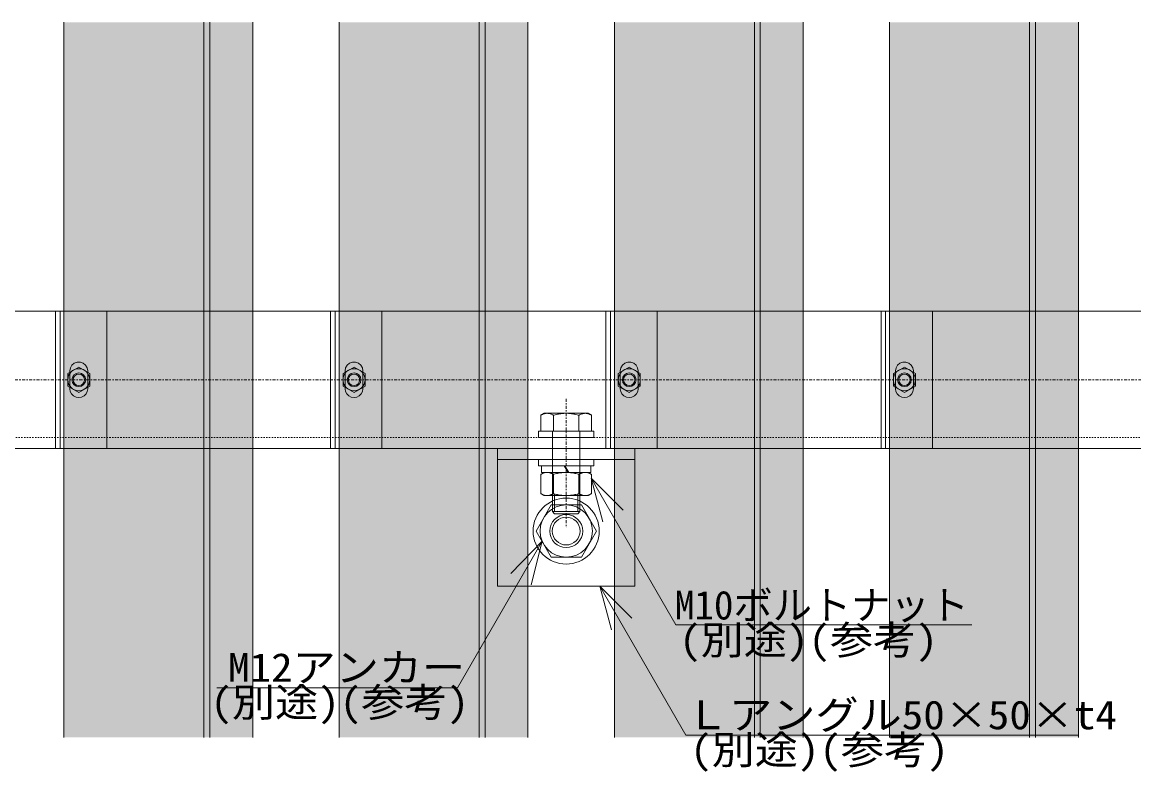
# Model space of a CAD drawing. Units: millimetres, scale not verified. Extents: x -1200 to 1200, y -500 to 500.
# Drawn here: x 364.7 to 445.4, y -300.6 to -246.1 of the extents above; entities that cross this region are included whole.
import ezdxf
from ezdxf.enums import TextEntityAlignment as Align

# ---------------------------------------------------------------- set-up
doc = ezdxf.new("R2010")
doc.units = ezdxf.units.MM
doc.header["$LTSCALE"] = 1.1
doc.linetypes.add('CHAIN1', pattern=[8, 5, -1, 1, -1])
doc.linetypes.add('DASHED1', pattern=[1.8, 1.2, -0.6])
for name, color, linetype, lineweight in [('0-4_ルーバー', 7, 'Continuous', 9), ('0-7_ストリンガー', 7, 'Continuous', 9), ('0-9_傾斜ピース', 7, 'Continuous', 9), ('0-B_文字', 7, 'Continuous', 9)]:
    doc.layers.add(name, color=color, linetype=linetype, lineweight=lineweight)
doc.layers.add('0-6_ハッチング', color=254, linetype='Continuous')
doc.styles.add('ＭＳ ゴシック', font='')
doc.styles.get('ＭＳ ゴシック').set_extended_font_data('MS Gothic')

# ---------------------------------------------------------------- blocks, each defined once
blk = doc.blocks.new('グループ-59-1')
at = {"layer": '0-7_ストリンガー'}
for p, q in [((-27.24, -22.77), (-54.66, -70.27)), ((27.61, -22.77), (-27.24, -22.77)), ((55.03, -70.27), (27.61, -22.77)), ((-54.66, -70.27), (-27.24, -117.77)), ((27.61, -117.77), (55.03, -70.27)), ((-27.24, -117.77), (27.61, -117.77))]:
    blk.add_line(p, q, dxfattribs=at)
for centre, radius in [((0, -70.27), 60), ((0.18, -70.27), 47.5), ((0.18, -70.27), 30), ((0, -70.27), 25.27)]:
    blk.add_circle(centre, radius, dxfattribs=at)
blk = doc.blocks.new('グループ-60-1')
at = {"layer": '0-7_ストリンガー'}
blk.add_line((125, 59.73), (-125, 59.73), dxfattribs=at)
blk.add_lwpolyline([(125, -170.27), (125, 63.48), (125, 79.73), (101.25, 79.73), (-98.75, 79.73), (-125, 79.73), (-125, 63.48), (-125, -170.27)], close=True, dxfattribs=at)
blk = doc.blocks.new('グループ-61-1')
at = {"layer": '0-7_ストリンガー'}
for p, q in [((-23.09, 38.43), (-23.09, 3.57)), ((23.09, 3.57), (23.09, 38.43))]:
    blk.add_line(p, q, dxfattribs=at)
blk.add_lwpolyline([(-46.19, 38.43), (-40, 42), (40, 42), (46.19, 38.43), (46.19, 3.57), (40, 0), (-40, 0), (-46.19, 3.57)], close=True, dxfattribs=at)
for points in [[(-46.19, 38.43), (-45.2, 39.01), (-44.21, 39.54), (-43.22, 40.03), (-42.23, 40.45), (-41.24, 40.83), (-40.25, 41.15), (-39.26, 41.42), (-38.27, 41.64), (-37.28, 41.81), (-36.29, 41.92), (-35.3, 41.98), (-34.31, 41.99), (-33.32, 41.95), (-32.33, 41.85), (-31.34, 41.7), (-30.35, 41.5), (-29.36, 41.25), (-28.37, 40.94), (-27.38, 40.58), (-26.39, 40.17), (-25.4, 39.71), (-24.41, 39.2), (-23.42, 38.63), (-21.77, 38.82), (-19.79, 39.37), (-17.82, 39.87), (-15.84, 40.32), (-13.86, 40.71), (-11.88, 41.05), (-9.9, 41.34), (-7.92, 41.57), (-5.94, 41.76), (-3.96, 41.89), (-1.98, 41.97), (0, 41.99), (1.98, 41.97), (3.96, 41.89), (5.94, 41.76), (7.92, 41.57)], [(7.92, 41.57), (9.9, 41.34), (11.88, 41.05), (13.86, 40.71), (15.84, 40.32), (17.82, 39.87), (19.79, 39.37), (21.77, 38.82), (23.42, 38.63), (24.41, 39.2), (25.4, 39.71), (26.39, 40.17), (27.38, 40.58), (28.37, 40.94), (29.36, 41.25), (30.35, 41.5), (31.34, 41.7), (32.33, 41.85), (33.32, 41.95), (34.31, 41.99), (35.3, 41.98), (36.29, 41.92), (37.28, 41.81), (38.27, 41.64), (39.26, 41.42), (40.25, 41.15), (41.24, 40.83), (42.23, 40.45), (43.22, 40.03), (44.21, 39.54), (45.2, 39.01), (46.19, 38.43), (46.19, 38.43)], [(-46.19, 3.57), (-45.2, 2.99), (-44.21, 2.46), (-43.22, 1.97), (-42.23, 1.55), (-41.24, 1.17), (-40.25, 0.85), (-39.26, 0.58), (-38.27, 0.36), (-37.28, 0.19), (-36.29, 0.08), (-35.3, 0.02), (-34.31, 0.01), (-33.32, 0.05), (-32.33, 0.15), (-31.34, 0.3), (-30.35, 0.5), (-29.36, 0.75), (-28.37, 1.06), (-27.38, 1.42), (-26.39, 1.83), (-25.4, 2.29), (-24.41, 2.8), (-23.42, 3.37), (-21.77, 3.18), (-19.79, 2.63), (-17.82, 2.13), (-15.84, 1.68), (-13.86, 1.29), (-11.88, 0.95), (-9.9, 0.66), (-7.92, 0.43), (-5.94, 0.24), (-3.96, 0.11), (-1.98, 0.03), (0, 0.01), (1.98, 0.03), (3.96, 0.11), (5.94, 0.24), (7.92, 0.43)], [(7.92, 0.43), (9.9, 0.66), (11.88, 0.95), (13.86, 1.29), (15.84, 1.68), (17.82, 2.13), (19.79, 2.63), (21.77, 3.18), (23.42, 3.37), (24.41, 2.8), (25.4, 2.29), (26.39, 1.83), (27.38, 1.42), (28.37, 1.06), (29.36, 0.75), (30.35, 0.5), (31.34, 0.3), (32.33, 0.15), (33.32, 0.05), (34.31, 0.01), (35.3, 0.02), (36.29, 0.08), (37.28, 0.19), (38.27, 0.36), (39.26, 0.58), (40.25, 0.85), (41.24, 1.17), (42.23, 1.55), (43.22, 1.97), (44.21, 2.46), (45.2, 2.99), (46.19, 3.57), (46.19, 3.57)]]:
    blk.add_lwpolyline(points, dxfattribs=at)
blk = doc.blocks.new('Nut (Metric)')
at = {"layer": '0-7_ストリンガー'}
blk.add_blockref('グループ-61-1', (0, 0), dxfattribs=at)
blk = doc.blocks.new('グループ-62-1')
at = {"layer": '0-7_ストリンガー'}
for p, q in [((-3.45, 0), (3.45, 11.95)), ((4.75, 11.95), (-2.15, 0))]:
    blk.add_line(p, q, dxfattribs=at)
blk.add_lwpolyline([(-44.57, 11.95), (44.57, 11.95), (44.57, 0), (-44.57, 0)], close=True, dxfattribs=at)
blk = doc.blocks.new('Lock Washer (Metric)')
at = {"layer": '0-7_ストリンガー'}
blk.add_blockref('グループ-62-1', (0, 0), dxfattribs=at)
blk = doc.blocks.new('Plain Washer (Metric)')
at = {"layer": '0-7_ストリンガー'}
blk.add_lwpolyline([(-50, 11.5), (50, 11.5), (50, 0), (-50, 0)], close=True, dxfattribs=at)
blk = doc.blocks.new('Plain Washer (Metric)-1')
at = {"layer": '0-7_ストリンガー', "color": 134}
blk.add_lwpolyline([(-50, 11.5), (50, 11.5), (50, 0), (-50, 0)], close=True, dxfattribs=at)
blk = doc.blocks.new('シンボル-24')
at = {"layer": '0-7_ストリンガー', "linetype": 'CHAIN1'}
blk.add_line((0, 170.27), (0, -64.02), dxfattribs=at)
at = {"layer": '0-7_ストリンガー', "color": 134}
for p, q in [((-23.09, 140.2), (-23.09, 111.23)), ((23.09, 111.23), (23.09, 140.2))]:
    blk.add_line(p, q, dxfattribs=at)
at = {"layer": '0-7_ストリンガー'}
for p, q in [((-25, -5.72), (-25, 111.23)), ((25, -5.72), (25, 111.23)), ((-20.94, -34.72), (-20.94, -3.67)), ((20.94, -34.72), (20.94, -3.67)), ((-25, -34.72), (25, -34.72))]:
    blk.add_line(p, q, dxfattribs=at)
at = {"layer": '0-7_ストリンガー', "color": 134}
blk.add_lwpolyline([(-46.19, 111.23), (-46.19, 140.2), (-40, 143.78), (40, 143.78), (46.19, 140.2), (46.19, 111.23)], close=True, dxfattribs=at)
for points in [[(-46.19, 140.2), (-45.2, 140.79), (-44.21, 141.32), (-43.22, 141.8), (-42.23, 142.23), (-41.24, 142.6), (-40.25, 142.93), (-39.26, 143.2), (-38.27, 143.42), (-37.28, 143.58), (-36.29, 143.7), (-35.3, 143.76), (-34.31, 143.76), (-33.32, 143.72), (-32.33, 143.63), (-31.34, 143.48), (-30.35, 143.28), (-29.36, 143.02), (-28.37, 142.72), (-27.38, 142.36), (-26.39, 141.95), (-25.4, 141.49), (-24.41, 140.97), (-23.42, 140.4), (-21.77, 140.6), (-19.79, 141.15), (-17.82, 141.65), (-15.84, 142.09), (-13.86, 142.48), (-11.88, 142.82), (-9.9, 143.11), (-7.92, 143.35), (-5.94, 143.53), (-3.96, 143.66), (-1.98, 143.74), (0, 143.77), (1.98, 143.74), (3.96, 143.66), (5.94, 143.53), (7.92, 143.35)], [(7.92, 143.35), (9.9, 143.11), (11.88, 142.82), (13.86, 142.48), (15.84, 142.09), (17.82, 141.65), (19.79, 141.15), (21.77, 140.6), (23.42, 140.4), (24.41, 140.97), (25.4, 141.49), (26.39, 141.95), (27.38, 142.36), (28.37, 142.72), (29.36, 143.02), (30.35, 143.28), (31.34, 143.48), (32.33, 143.63), (33.32, 143.72), (34.31, 143.76), (35.3, 143.76), (36.29, 143.7), (37.28, 143.58), (38.27, 143.42), (39.26, 143.2), (40.25, 142.93), (41.24, 142.6), (42.23, 142.23), (43.22, 141.8), (44.21, 141.32), (45.2, 140.79), (46.19, 140.2), (46.19, 140.2)]]:
    blk.add_lwpolyline(points, dxfattribs=at)
at = {"layer": '0-7_ストリンガー'}
blk.add_lwpolyline([(-25, -5.72), (-25, -34.72), (-20.94, -38.77), (20.94, -38.77), (25, -34.72), (25, -5.72)], dxfattribs=at)
at = {"layer": '0-7_ストリンガー', "xscale": -1, "rotation": 180}
for name, p in [('Plain Washer (Metric)-1', (0, 111.23)), ('Plain Washer (Metric)', (0, 59.73)), ('Lock Washer (Metric)', (0, 48.23)), ('Nut (Metric)', (0, 36.28))]:
    blk.add_blockref(name, p, dxfattribs=at)
at = {"layer": '0-7_ストリンガー'}
for name in ['グループ-60-1', 'グループ-59-1']:
    blk.add_blockref(name, (0, 0), dxfattribs=at)
blk = doc.blocks.new('シンボル-26')
at = {"layer": '0-7_ストリンガー'}
for p, q in [((2562.5, 125), (-2562.5, 125)), ((2562.5, -125), (-2562.5, -125))]:
    blk.add_line(p, q, dxfattribs=at)
at = {"layer": '0-7_ストリンガー', "linetype": 'CHAIN1'}
blk.add_line((-2562.5, 0), (2667.05, 0), dxfattribs=at)
at = {"layer": '0-7_ストリンガー', "linetype": 'DASHED1'}
blk.add_line((2562.5, -105), (-2562.5, -105), dxfattribs=at)
blk = doc.blocks.new('グループ-519-1')
at = {"layer": '0-4_ルーバー'}
for p, q in [((125442.39, 171097.26), (125442.39, 169797.26)), ((125696.84, 169797.26), (125696.84, 171097.26)), ((125707.51, 169797.26), (125707.51, 171097.26)), ((125785.38, 169797.26), (125785.38, 171097.26))]:
    blk.add_line(p, q, dxfattribs=at)
blk = doc.blocks.new('グループ-526-1')
at = {"layer": '0-9_傾斜ピース'}
for p, q in [((125426.94, 170322.26), (125426.94, 170572.26)), ((125426.94, 170572.26), (125442.39, 170572.26)), ((125435.32, 170572.26), (125435.32, 170322.26)), ((125520.17, 170572.26), (125442.39, 170572.26)), ((125520.17, 170572.26), (125520.17, 170322.26)), ((125442.39, 170322.26), (125426.94, 170322.26)), ((125442.39, 170322.26), (125520.17, 170322.26))]:
    blk.add_line(p, q, dxfattribs=at)
blk = doc.blocks.new('グループ-527-1')
at = {"layer": '0-9_傾斜ピース'}
for p, q in [((125469.44, 170470.36), (125449.44, 170458.81)), ((125449.44, 170458.81), (125449.44, 170435.71)), ((125489.44, 170458.81), (125469.44, 170470.36)), ((125489.44, 170435.71), (125489.44, 170458.81)), ((125449.44, 170435.71), (125469.44, 170424.17)), ((125469.44, 170424.17), (125489.44, 170435.71))]:
    blk.add_line(p, q, dxfattribs=at)
for radius in [20, 12.5, 10.34]:
    blk.add_circle((125469.44, 170447.26), radius, dxfattribs=at)
blk = doc.blocks.new('グループ-528-1')
at = {"layer": '0-9_傾斜ピース'}
blk.add_lwpolyline([(125474.46, 170415.56), (125469.44, 170414.76), (125464.42, 170415.56), (125459.89, 170417.87), (125456.29, 170421.46), (125453.99, 170425.99), (125453.19, 170431.01), (125453.19, 170463.51), (125454.17, 170469.07), (125456.99, 170473.96), (125461.32, 170477.58), (125466.62, 170479.51), (125472.26, 170479.51), (125477.57, 170477.58), (125481.89, 170473.96), (125484.71, 170469.07), (125485.69, 170463.51), (125485.69, 170431.01), (125484.9, 170425.99), (125482.59, 170421.46), (125478.99, 170417.87)], close=True, dxfattribs=at)
for name in ['グループ-526-1', 'グループ-527-1']:
    blk.add_blockref(name, (0, 0), dxfattribs=at)
blk = doc.blocks.new('グループ-535-1')
at = {"layer": '0-4_ルーバー'}
for p, q in [((125942.39, 171097.26), (125942.39, 169797.26)), ((126196.84, 169797.26), (126196.84, 171097.26)), ((126207.51, 169797.26), (126207.51, 171097.26)), ((126285.38, 169797.26), (126285.38, 171097.26))]:
    blk.add_line(p, q, dxfattribs=at)
blk = doc.blocks.new('グループ-542-1')
at = {"layer": '0-9_傾斜ピース'}
for p, q in [((125926.94, 170322.26), (125926.94, 170572.26)), ((125926.94, 170572.26), (125942.39, 170572.26)), ((125935.32, 170572.26), (125935.32, 170322.26)), ((126020.17, 170572.26), (125942.39, 170572.26)), ((126020.17, 170572.26), (126020.17, 170322.26)), ((125942.39, 170322.26), (125926.94, 170322.26)), ((125942.39, 170322.26), (126020.17, 170322.26))]:
    blk.add_line(p, q, dxfattribs=at)
blk = doc.blocks.new('グループ-543-1')
at = {"layer": '0-9_傾斜ピース'}
for p, q in [((125969.44, 170470.36), (125949.44, 170458.81)), ((125949.44, 170458.81), (125949.44, 170435.71)), ((125989.44, 170458.81), (125969.44, 170470.36)), ((125989.44, 170435.71), (125989.44, 170458.81)), ((125949.44, 170435.71), (125969.44, 170424.17)), ((125969.44, 170424.17), (125989.44, 170435.71))]:
    blk.add_line(p, q, dxfattribs=at)
for radius in [20, 12.5, 10.34]:
    blk.add_circle((125969.44, 170447.26), radius, dxfattribs=at)
blk = doc.blocks.new('グループ-544-1')
at = {"layer": '0-9_傾斜ピース'}
blk.add_lwpolyline([(125974.46, 170415.56), (125969.44, 170414.76), (125964.42, 170415.56), (125959.89, 170417.87), (125956.29, 170421.46), (125953.99, 170425.99), (125953.19, 170431.01), (125953.19, 170463.51), (125954.17, 170469.07), (125956.99, 170473.96), (125961.32, 170477.58), (125966.62, 170479.51), (125972.26, 170479.51), (125977.57, 170477.58), (125981.89, 170473.96), (125984.71, 170469.07), (125985.69, 170463.51), (125985.69, 170431.01), (125984.9, 170425.99), (125982.59, 170421.46), (125978.99, 170417.87)], close=True, dxfattribs=at)
for name in ['グループ-542-1', 'グループ-543-1']:
    blk.add_blockref(name, (0, 0), dxfattribs=at)
blk = doc.blocks.new('グループ-551-1')
at = {"layer": '0-4_ルーバー'}
for p, q in [((126442.39, 171097.26), (126442.39, 169797.26)), ((126696.84, 169797.26), (126696.84, 171097.26)), ((126707.51, 169797.26), (126707.51, 171097.26)), ((126785.38, 169797.26), (126785.38, 171097.26))]:
    blk.add_line(p, q, dxfattribs=at)
blk = doc.blocks.new('グループ-558-1')
at = {"layer": '0-9_傾斜ピース'}
for p, q in [((126426.94, 170322.26), (126426.94, 170572.26)), ((126426.94, 170572.26), (126442.39, 170572.26)), ((126435.32, 170572.26), (126435.32, 170322.26)), ((126520.17, 170572.26), (126442.39, 170572.26)), ((126520.17, 170572.26), (126520.17, 170322.26)), ((126442.39, 170322.26), (126426.94, 170322.26)), ((126442.39, 170322.26), (126520.17, 170322.26))]:
    blk.add_line(p, q, dxfattribs=at)
blk = doc.blocks.new('グループ-559-1')
at = {"layer": '0-9_傾斜ピース'}
for p, q in [((126469.44, 170470.36), (126449.44, 170458.81)), ((126449.44, 170458.81), (126449.44, 170435.71)), ((126489.44, 170458.81), (126469.44, 170470.36)), ((126489.44, 170435.71), (126489.44, 170458.81)), ((126449.44, 170435.71), (126469.44, 170424.17)), ((126469.44, 170424.17), (126489.44, 170435.71))]:
    blk.add_line(p, q, dxfattribs=at)
for radius in [20, 12.5, 10.34]:
    blk.add_circle((126469.44, 170447.26), radius, dxfattribs=at)
blk = doc.blocks.new('グループ-560-1')
at = {"layer": '0-9_傾斜ピース'}
blk.add_lwpolyline([(126474.46, 170415.56), (126469.44, 170414.76), (126464.42, 170415.56), (126459.89, 170417.87), (126456.29, 170421.46), (126453.99, 170425.99), (126453.19, 170431.01), (126453.19, 170463.51), (126454.17, 170469.07), (126456.99, 170473.96), (126461.32, 170477.58), (126466.62, 170479.51), (126472.26, 170479.51), (126477.57, 170477.58), (126481.89, 170473.96), (126484.71, 170469.07), (126485.69, 170463.51), (126485.69, 170431.01), (126484.9, 170425.99), (126482.59, 170421.46), (126478.99, 170417.87)], close=True, dxfattribs=at)
for name in ['グループ-558-1', 'グループ-559-1']:
    blk.add_blockref(name, (0, 0), dxfattribs=at)
blk = doc.blocks.new('グループ-567-1')
at = {"layer": '0-4_ルーバー'}
for p, q in [((126942.39, 171097.26), (126942.39, 169797.26)), ((127196.84, 169797.26), (127196.84, 171097.26)), ((127207.51, 169797.26), (127207.51, 171097.26)), ((127285.38, 169797.26), (127285.38, 171097.26))]:
    blk.add_line(p, q, dxfattribs=at)
blk = doc.blocks.new('グループ-574-1')
at = {"layer": '0-9_傾斜ピース'}
for p, q in [((126926.94, 170322.26), (126926.94, 170572.26)), ((126926.94, 170572.26), (126942.39, 170572.26)), ((126935.32, 170572.26), (126935.32, 170322.26)), ((127020.17, 170572.26), (126942.39, 170572.26)), ((127020.17, 170572.26), (127020.17, 170322.26)), ((126942.39, 170322.26), (126926.94, 170322.26)), ((126942.39, 170322.26), (127020.17, 170322.26))]:
    blk.add_line(p, q, dxfattribs=at)
blk = doc.blocks.new('グループ-575-1')
at = {"layer": '0-9_傾斜ピース'}
for p, q in [((126969.44, 170470.36), (126949.44, 170458.81)), ((126949.44, 170458.81), (126949.44, 170435.71)), ((126989.44, 170458.81), (126969.44, 170470.36)), ((126989.44, 170435.71), (126989.44, 170458.81)), ((126949.44, 170435.71), (126969.44, 170424.17)), ((126969.44, 170424.17), (126989.44, 170435.71))]:
    blk.add_line(p, q, dxfattribs=at)
for radius in [20, 12.5, 10.34]:
    blk.add_circle((126969.44, 170447.26), radius, dxfattribs=at)
blk = doc.blocks.new('グループ-576-1')
at = {"layer": '0-9_傾斜ピース'}
blk.add_lwpolyline([(126974.46, 170415.56), (126969.44, 170414.76), (126964.42, 170415.56), (126959.89, 170417.87), (126956.29, 170421.46), (126953.99, 170425.99), (126953.19, 170431.01), (126953.19, 170463.51), (126954.17, 170469.07), (126956.99, 170473.96), (126961.32, 170477.58), (126966.62, 170479.51), (126972.26, 170479.51), (126977.57, 170477.58), (126981.89, 170473.96), (126984.71, 170469.07), (126985.69, 170463.51), (126985.69, 170431.01), (126984.9, 170425.99), (126982.59, 170421.46), (126978.99, 170417.87)], close=True, dxfattribs=at)
for name in ['グループ-574-1', 'グループ-575-1']:
    blk.add_blockref(name, (0, 0), dxfattribs=at)

msp = doc.modelspace()

# ---------------------------------------------------------------- linework, layer by layer
at = {"layer": '0-6_ハッチング'}
for points in [[(367.696, -298.11), (367.696, -246.11), (381.415, -298.11), (381.415, -246.11)], [(387.696, -298.11), (387.696, -246.11), (401.415, -298.11), (401.415, -246.11)], [(407.696, -298.11), (407.696, -246.11), (421.415, -298.11), (421.415, -246.11)], [(427.696, -298.11), (427.696, -246.11), (441.415, -298.11), (441.415, -246.11)]]:
    msp.add_solid(points, dxfattribs=at)
at = {"layer": '0-B_文字'}
for p, q in [((412.159, -289.93), (406.005, -279.27)), ((396.295, -294.499), (402.449, -283.84)), ((412.901, -297.949), (406.643, -287.11)), ((412.159, -289.93), (433.671, -289.93)), ((396.295, -294.499), (378.8, -294.499)), ((412.901, -297.949), (441.413, -297.949))]:
    msp.add_line(p, q, dxfattribs=at)
for points in [[(406.856, -282.445), (406.005, -279.27), (408.329, -281.594)], [(400.166, -286.204), (402.449, -283.84), (401.654, -287.029)], [(407.493, -290.285), (406.643, -287.11), (408.967, -289.434)]]:
    msp.add_lwpolyline(points, dxfattribs=at)

# ---------------------------------------------------------------- block references
at = {"layer": '0-4_ルーバー', "xscale": 0.04, "yscale": 0.04}
for name in ['グループ-519-1', 'グループ-535-1', 'グループ-551-1', 'グループ-567-1']:
    msp.add_blockref(name, (-4650, -7090), dxfattribs=at)
at = {"layer": '0-7_ストリンガー', "xscale": 0.04, "yscale": 0.04}
for name, p in [('シンボル-26', (364.196, -272.11)), ('シンボル-24', (404.196, -280.299))]:
    msp.add_blockref(name, p, dxfattribs=at)
at = {"layer": '0-9_傾斜ピース', "xscale": 0.04, "yscale": 0.04}
for name in ['グループ-528-1', 'グループ-544-1', 'グループ-560-1', 'グループ-576-1']:
    msp.add_blockref(name, (-4650, -7090), dxfattribs=at)

# ---------------------------------------------------------------- texts
at = {"layer": '0-B_文字', "style": 'ＭＳ ゴシック'}
msp.add_text('M10ボルトナット', height=2.09, dxfattribs=at).set_placement((412.09, -290.167), align=Align.BOTTOM_LEFT)
at = {"layer": '0-B_文字', "style": 'ＭＳ ゴシック', "width": 1.1}
for s, height, p in [('(別途)(参考)', 2.089, (412.406, -292.702)), ('M12アンカー', 2.089, (379.625, -294.699)), ('(別途)(参考)', 2.089, (378.343, -297.234)), ('Ｌアングル50×50×t4', 2.09, (412.901, -298.149)), ('(別途)(参考)', 2.089, (413.204, -300.684))]:
    msp.add_text(s, height=height, dxfattribs=at).set_placement(p, align=Align.BOTTOM_LEFT)

doc.saveas('drawing.dxf')
